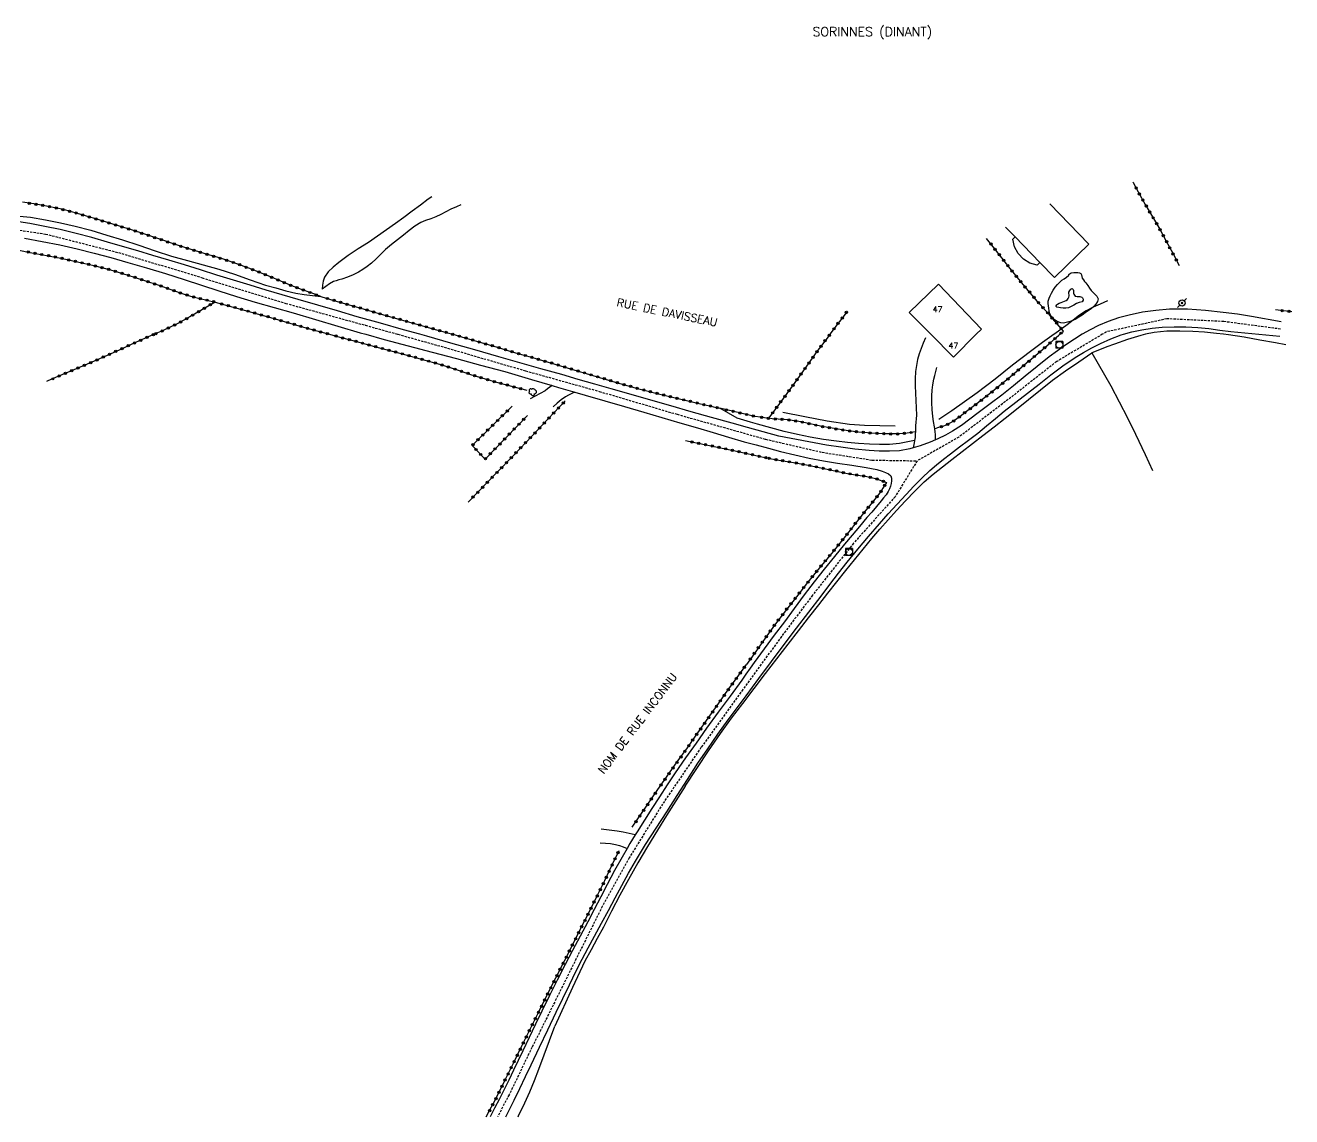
# Model space of a CAD drawing. Header units: millimetres. Extents: x 193000 to 194000, y 105000 to 105910.
# Drawn here: x 193277.5 to 193554.3, y 105000 to 105238.5 of the extents above; entities that cross this region are included whole.
import ezdxf
from ezdxf.enums import TextEntityAlignment as Align

# ---------------------------------------------------------------- set-up
doc = ezdxf.new("R2010")
doc.units = ezdxf.units.MM
doc.linetypes.add('DASHED', pattern=[0.75, 0.5, -0.25])
doc.layers.get('0').update_dxf_attribs({"linetype": 'CONTINUOUS'})
for name, color, linetype in [('W0001', 6, 'DASHED'), ('W0008', 7, 'CONTINUOUS'), ('W0017', 7, 'CONTINUOUS'), ('W0101', 7, 'CONTINUOUS'), ('W0104', 1, 'CONTINUOUS'), ('W0211', 2, 'CONTINUOUS'), ('W0214', 2, 'CONTINUOUS'), ('W0300', 7, 'CONTINUOUS'), ('W0322', 7, 'CONTINUOUS'), ('W0323', 7, 'CONTINUOUS'), ('W0330', 7, 'CONTINUOUS'), ('W0420', 7, 'CONTINUOUS'), ('W0473', 7, 'CONTINUOUS'), ('W0980', 7, 'CONTINUOUS'), ('W0989', 7, 'CONTINUOUS'), ('W0991', 7, 'CONTINUOUS')]:
    doc.layers.add(name, color=color, linetype=linetype)
doc.styles.get("Standard").update_dxf_attribs({"font": 'romans.shx', "width": 0.85})

# ---------------------------------------------------------------- blocks, each defined once
blk = doc.blocks.new('T420')
for p, q in [((0.75, 0.75), (-0.75, 0.75)), ((-0.75, 0.75), (-0.75, -0.75)), ((0.75, 0.75), (0.75, -0.75)), ((0.75, -0.75), (-0.75, -0.75))]:
    blk.add_line(p, q)
blk.add_ellipse((0, 0), major_axis=(-0.53, 0.53), ratio=1, start_param=3.926991, end_param=10.210176)
blk = doc.blocks.new('T300')
for p, q in [((-0.8, 0.51), (-0.86, 0.34)), ((-0.86, 0.34), (-0.86, 0.17)), ((-0.86, 0.17), (-0.74, 0.06)), ((-0.69, 0.63), (-0.8, 0.51)), ((-0.8, -0.06), (-0.74, 0.06)), ((-0.74, 0.06), (-0.69, 0.11)), ((-0.57, 0.69), (-0.69, 0.63)), ((-0.46, 0.69), (-0.57, 0.69)), ((-0.29, 0.63), (-0.46, 0.69)), ((-0.29, 0.63), (-0.17, 0.74)), ((-0.23, 0.57), (-0.29, 0.63)), ((-0.17, 0.74), (-0.06, 0.8)), ((-0.06, 0.8), (0.06, 0.8)), ((0.06, 0.8), (0.23, 0.74)), ((0.23, 0.74), (0.34, 0.63)), ((0.34, 0.63), (0.4, 0.51)), ((0.46, 0.46), (0.34, 0.46)), ((0.4, 0.51), (0.4, 0.46)), ((0.57, 0.4), (0.46, 0.46)), ((0.57, 0.4), (0.69, 0.29)), ((0.69, 0.29), (0.74, 0.17)), ((0.74, 0.06), (0.69, -0.17)), ((0.74, 0.17), (0.74, 0.06)), ((-0.8, -0.17), (-0.8, -0.06)), ((-0.8, -0.23), (-0.8, -0.17)), ((-0.74, -0.34), (-0.8, -0.23)), ((-0.69, -0.4), (-0.74, -0.34)), ((-0.51, -0.46), (-0.69, -0.4)), ((-0.4, -0.46), (-0.51, -0.46)), ((-0.4, -0.46), (-0.34, -0.46)), ((-0.34, -0.46), (-0.34, -0.4)), ((-0.34, -0.51), (-0.34, -0.46)), ((-0.29, -0.63), (-0.34, -0.51)), ((-0.17, -0.74), (-0.29, -0.63)), ((-0.06, -0.8), (-0.17, -0.74)), ((0.06, -0.8), (-0.06, -0.8)), ((0.17, -0.74), (0.06, -0.8)), ((0.23, -0.69), (0.17, -0.74)), ((0.29, -0.46), (0.23, -0.46)), ((0.29, -0.63), (0.23, -0.69)), ((0.46, -0.4), (0.29, -0.46)), ((0.34, -0.51), (0.29, -0.63)), ((0.34, -0.51), (0.34, -0.46)), ((0.57, -0.34), (0.46, -0.4)), ((0.63, -0.29), (0.57, -0.34)), ((0.69, -0.17), (0.63, -0.29))]:
    blk.add_line(p, q)
blk = doc.blocks.new('T473')
for p, q in [((-0.166667, 0.166667), (0.166667, -0.166667)), ((-0.166667, -0.166667), (0.166667, 0.166667)), ((0.500001, 0.500001), (1.000002, 1.000002)), ((-1.000002, -1.000002), (-0.500001, -0.500001))]:
    blk.add_line(p, q)
blk.add_ellipse((0, 0), major_axis=(0.471405, 0.471405), ratio=1, start_param=5.4977871438, end_param=11.780972451)
blk = doc.blocks.new('t323o')
at = {"color": 0, "linetype": 'Continuous'}
for radius in [0.25, 0.15]:
    blk.add_circle((0, 0), radius, dxfattribs=at)
blk = doc.blocks.new('t322o')
at = {"color": 0, "linetype": 'Continuous'}
for radius in [0.25, 0.15]:
    blk.add_circle((0, 0), radius, dxfattribs=at)

msp = doc.modelspace()

# ---------------------------------------------------------------- linework, layer by layer
at = {"layer": 'W0001'}
for points in [[(193157.55, 105225.41), (193166.2, 105219.66), (193177.87, 105212.81), (193191.93, 105207.28), (193209.12, 105203.15), (193226.31, 105200.37), (193244.55, 105197.71), (193264.44, 105195.55), (193281.9, 105192.92), (193298.57, 105188.68), (193316.14, 105183.37), (193334.43, 105177.77), (193351.84, 105172.97), (193358.94, 105171)], [(193551.92, 105172.14), (193539.48, 105173.79), (193527.06, 105174.38), (193513.83, 105171.52), (193512.95, 105171)], [(193358.94, 105171), (193369.8, 105167.98), (193386.88, 105163.01), (193402.95, 105158.52), (193419.98, 105153.52), (193439.34, 105148.07), (193451.71, 105145.21), (193462.65, 105143.51), (193472.47, 105143.35)], [(193512.95, 105171), (193502.97, 105165.05), (193493.55, 105157.67), (193481.61, 105148.54), (193472.47, 105143.35)], [(193472.47, 105143.35), (193467.66, 105135.5), (193458.55, 105125.32), (193449.6, 105113.97), (193442.8, 105104.95), (193434.36, 105093.36), (193425.21, 105080.69), (193416.81, 105068.33), (193409.51, 105056.56), (193403.62, 105045.93), (193398.61, 105035.88), (193393.56, 105025.73), (193388.26, 105015.12), (193383.24, 105004.77), (193380.75, 105000)]]:
    msp.add_lwpolyline(points, dxfattribs=at)
at = {"layer": 'W0008'}
for points in [[(193363.73, 105171), (193360.2, 105171.99), (193355.12, 105173.41), (193350.03, 105174.85), (193345.73, 105176.1), (193341.43, 105177.36), (193337.13, 105178.62), (193333.62, 105179.65), (193330.12, 105180.68), (193326.62, 105181.72), (193323, 105182.83), (193319.38, 105183.96), (193315.76, 105185.09), (193312.31, 105186.15), (193308.85, 105187.2), (193305.38, 105188.25), (193302.08, 105189.24), (193298.77, 105190.22), (193295.45, 105191.17), (193292.02, 105192.13), (193288.58, 105193.07), (193285.12, 105193.91), (193281.79, 105194.6), (193278.45, 105195.21), (193275.1, 105195.76)], [(193277.32, 105191.98), (193281.17, 105191.29), (193285.01, 105190.54), (193288.82, 105189.69), (193292.53, 105188.76), (193296.22, 105187.76), (193299.9, 105186.71), (193304.02, 105185.51), (193308.12, 105184.27), (193312.21, 105183), (193316.02, 105181.76), (193319.82, 105180.5), (193323.63, 105179.28), (193327.75, 105178.05), (193331.89, 105176.87), (193336.03, 105175.68), (193340.93, 105174.23), (193345.82, 105172.76), (193350.73, 105171.33), (193351.94, 105171)], [(193552.07, 105173.7), (193552.07, 105173.7), (193552.07, 105173.7), (193545.57, 105174.88), (193542.49, 105175.39), (193539.4, 105175.8), (193535.48, 105176.21), (193531.54, 105176.49), (193527.61, 105176.46), (193524.65, 105176.23), (193521.7, 105175.83), (193518.8, 105175.22), (193516.51, 105174.58), (193514.26, 105173.82), (193512.08, 105172.9), (193510.3, 105172.01), (193508.57, 105171.01), (193508.56, 105171)], [(193517.56, 105171), (193519.41, 105171.55), (193521.6, 105172.01), (193523.83, 105172.33), (193526.06, 105172.55), (193528.64, 105172.66), (193531.23, 105172.63), (193533.81, 105172.49), (193536.23, 105172.26), (193538.65, 105171.94), (193541.07, 105171.6), (193551.77, 105170.57), (193551.77, 105170.57)], [(193351.94, 105171), (193355.96, 105169.89), (193361.2, 105168.5), (193366.45, 105167.1), (193371.74, 105165.69), (193377.03, 105164.28), (193382.3, 105162.84), (193388.18, 105161.14), (193392.66, 105159.81), (193394.04, 105159.4), (193397.61, 105158.35), (193399.9, 105157.67), (193404.18, 105156.43), (193408.47, 105155.2), (193412.75, 105153.96), (193416.65, 105152.82), (193420.55, 105151.67), (193424.44, 105150.53), (193427.84, 105149.52), (193431.24, 105148.51), (193434.64, 105147.53), (193437.29, 105146.81), (193439.95, 105146.1), (193442.61, 105145.4)], [(193442.26, 105148.75), (193438.84, 105149.68), (193435.41, 105150.62), (193431.99, 105151.56), (193427.53, 105152.81), (193423.07, 105154.07), (193418.61, 105155.34), (193414.27, 105156.58), (193409.93, 105157.83), (193405.59, 105159.08), (193401.98, 105160.12), (193398.37, 105161.15), (193394.76, 105162.18), (193390.19, 105163.49), (193385.61, 105164.79), (193381.04, 105166.09), (193375.79, 105167.58), (193370.54, 105169.07), (193365.29, 105170.56), (193363.73, 105171)], [(193435.09, 105092), (193437.86, 105095.75), (193440.62, 105099.5), (193443.4, 105103.23), (193446.1, 105106.76), (193448.81, 105110.28), (193451.52, 105113.8), (193453.4, 105116.29), (193455.27, 105118.77), (193457.18, 105121.22), (193459.49, 105124.04), (193461.84, 105126.81), (193464.22, 105129.55), (193466.15, 105131.73), (193468.1, 105133.89), (193470.08, 105136.02), (193471.77, 105137.81), (193473.48, 105139.58), (193475.26, 105141.26), (193476.72, 105142.5), (193478.22, 105143.68), (193479.73, 105144.86), (193481.72, 105146.37), (193483.72, 105147.86), (193485.7, 105149.38), (193487.65, 105150.96), (193489.59, 105152.57), (193491.52, 105154.18), (193494.06, 105156.16), (193496.6, 105158.14), (193499.15, 105160.11), (193501.73, 105162.12), (193504.33, 105164.11), (193507.02, 105165.96), (193508.83, 105167.05), (193510.67, 105168.08), (193512.55, 105169.02), (193514.79, 105170), (193517.08, 105170.86), (193517.56, 105171)], [(193508.56, 105171), (193506.88, 105169.96), (193504.98, 105168.72), (193503.13, 105167.42), (193501.31, 105166.08), (193498.68, 105164), (193496.11, 105161.84), (193493.52, 105159.71), (193490.98, 105157.72), (193488.42, 105155.77), (193485.83, 105153.85), (193483.99, 105152.47), (193482.14, 105151.1), (193480.22, 105149.85), (193478.63, 105148.95), (193477, 105148.12), (193476.5, 105147.91), (193475.33, 105147.39), (193473.14, 105146.6), (193471.6, 105146.17), (193470.89, 105145.98), (193468.62, 105145.56), (193466.42, 105145.43), (193464.2, 105145.49), (193461.99, 105145.62), (193458.88, 105145.92), (193455.78, 105146.35), (193452.67, 105146.78)], [(193452.67, 105146.78), (193442.26, 105148.75)], [(193442.61, 105145.4), (193445.73, 105144.68), (193448.85, 105143.96), (193451.98, 105143.31), (193455.08, 105142.83), (193458.2, 105142.42), (193461.3, 105141.9), (193462.49, 105141.68), (193463.68, 105141.45), (193464.81, 105141.09), (193465.53, 105140.82), (193466.23, 105140.49), (193466.71, 105140.04), (193466.86, 105139.54), (193466.88, 105138.96), (193466.82, 105138.39), (193466.67, 105137.8), (193466.41, 105137.22), (193466.12, 105136.67), (193465.67, 105135.94), (193465.14, 105135.25), (193464.59, 105134.57), (193463.59, 105133.33), (193462.54, 105132.13), (193461.49, 105130.93), (193459.86, 105129), (193458.23, 105127.07), (193456.61, 105125.13), (193454.37, 105122.42), (193452.15, 105119.69), (193449.97, 105116.93), (193447.77, 105114.03), (193445.61, 105111.1), (193443.45, 105108.16), (193441.24, 105105.22), (193439.03, 105102.27), (193436.87, 105099.3), (193435.95, 105098), (193435.04, 105096.69), (193434.13, 105095.38)], [(193434.13, 105095.38), (193431.56, 105091.9), (193428.99, 105088.41), (193426.45, 105084.91), (193424.12, 105081.67), (193421.81, 105078.42), (193419.55, 105075.13), (193417.84, 105072.55), (193416.15, 105069.94), (193414.46, 105067.34)], [(193417.72, 105066.62), (193419.98, 105070.17), (193422.23, 105073.71), (193424.53, 105077.23), (193426.68, 105080.43), (193428.88, 105083.6), (193431.12, 105086.74), (193432.43, 105088.5), (193433.76, 105090.25), (193435.09, 105092)], [(193414.46, 105067.34), (193412.85, 105064.8), (193411.24, 105062.26), (193410.82, 105061.58), (193409.67, 105059.7), (193409.05, 105058.63), (193407.97, 105056.75), (193406.32, 105053.77), (193404.7, 105050.77), (193403.28, 105048.05), (193401.88, 105045.31), (193400.47, 105042.57), (193398.82, 105039.46), (193397.15, 105036.35), (193395.51, 105033.23), (193393.8, 105029.86), (193392.11, 105026.48), (193390.45, 105023.08), (193389.05, 105020.19), (193387.67, 105017.29), (193386.28, 105014.39), (193385.26, 105012.26), (193384.25, 105010.13), (193383.22, 105008), (193382.18, 105005.94), (193381.13, 105003.88), (193380.06, 105001.83), (193379.13, 105000)], [(193382.55, 105000), (193383.08, 105001), (193384.39, 105003.6), (193385.64, 105006.17), (193386.86, 105008.76), (193388.08, 105011.34), (193389.9, 105015.17), (193391.71, 105019.01), (193393.52, 105022.85), (193394.99, 105025.85), (193396.45, 105028.85), (193397.95, 105031.84), (193399.25, 105034.39), (193400.58, 105036.93), (193401.92, 105039.46), (193403.43, 105042.26), (193404.96, 105045.05), (193406.48, 105047.84), (193407.93, 105050.53), (193409.37, 105053.22), (193410.87, 105055.88), (193413.09, 105059.5), (193415.4, 105063.06), (193417.72, 105066.62)]]:
    msp.add_lwpolyline(points, dxfattribs=at)
at = {"layer": 'W0017'}
for points in [[(193474.3, 105170.25), (193473.82, 105169.08), (193473.33, 105167.91), (193472.91, 105166.73), (193472.58, 105165.46), (193472.32, 105164.17), (193472.13, 105162.88), (193472.03, 105161.3), (193472.04, 105159.71), (193472.08, 105158.13), (193472.16, 105156.54), (193472.28, 105154.94), (193472.31, 105153.35), (193472.27, 105152.56), (193472.2, 105151.77), (193472.13, 105150.98), (193472.1, 105150.14), (193472.08, 105149.68), (193472.07, 105149.3), (193472.01, 105148.46), (193471.9, 105147.79), (193471.89, 105147.7), (193471.74, 105146.93), (193471.6, 105146.17)], [(193476.5, 105147.91), (193476.48, 105148.49), (193476.46, 105149.08), (193476.42, 105149.66), (193476.33, 105150.36), (193476.27, 105150.79), (193476.07, 105151.91), (193475.89, 105153.03), (193475.74, 105154.54), (193475.66, 105156.05), (193475.67, 105157.57), (193475.77, 105158.77), (193475.92, 105159.97), (193476.14, 105161.17), (193476.33, 105162.03), (193476.56, 105162.89), (193476.79, 105163.75)], [(193392.66, 105159.81), (193392.16, 105159.43), (193391.66, 105159.05), (193391.15, 105158.68), (193390.07, 105158.04), (193388.95, 105157.46), (193387.83, 105156.89)], [(193397.61, 105158.35), (193396.94, 105158.03), (193396.27, 105157.71), (193395.62, 105157.36), (193394.67, 105156.68), (193393.78, 105155.92), (193392.89, 105155.16)], [(193410.82, 105061.58), (193409.51, 105061.87), (193408.2, 105062.15), (193406.89, 105062.39), (193405.73, 105062.55), (193404.57, 105062.68), (193403.41, 105062.81)], [(193403.2, 105059.86), (193404.31, 105059.77), (193405.42, 105059.69), (193406.51, 105059.51), (193407.37, 105059.26), (193408.21, 105058.95), (193409.05, 105058.63)]]:
    msp.add_lwpolyline(points, dxfattribs=at)
at = {"layer": 'W0101'}
for points in [[(193475.47, 105171), (193470.74, 105175.77), (193477.11, 105181.93), (193486.55, 105172.16), (193485.38, 105171)], [(193485.38, 105171), (193480.38, 105166.04), (193475.47, 105171)]]:
    msp.add_lwpolyline(points, dxfattribs=at)
at = {"layer": 'W0104'}
for points in [[(193501.48, 105199.52), (193510.02, 105190.73), (193502.49, 105183.43), (193499.32, 105186.69), (193493.88, 105192.3), (193491.82, 105194.42)], [(193499.32, 105186.69), (193498.74, 105186.11), (193497.13, 105186.58), (193495.71, 105187.45), (193494.55, 105188.66), (193493.75, 105190.13), (193493.36, 105191.76), (193493.88, 105192.3)]]:
    msp.add_lwpolyline(points, dxfattribs=at)
at = {"layer": 'W0211'}
for points in [[(193366.33, 105201.08), (193365.59, 105200.52), (193363.9, 105199.26), (193362.08, 105197.91), (193360.25, 105196.56), (193358.41, 105195.23), (193356.44, 105193.84), (193354.47, 105192.45), (193352.49, 105191.08), (193350.28, 105189.66), (193348.07, 105188.25), (193346, 105186.68), (193344.82, 105185.7), (193343.69, 105184.68), (193342.88, 105183.48), (193342.63, 105182.65), (193342.49, 105181.75), (193342.36, 105180.85)], [(193385.25, 105000), (193385.33, 105000.16), (193386.72, 105003.03), (193387.79, 105005.46), (193388.78, 105007.93), (193389.75, 105010.4), (193390.95, 105013.53), (193392.11, 105016.67), (193393.27, 105019.81)]]:
    msp.add_lwpolyline(points, dxfattribs=at)
msp.add_lwpolyline([(193505.66, 105180.2), (193505.83, 105180.56), (193506.1, 105180.89), (193506.37, 105180.98), (193506.48, 105180.89), (193506.58, 105180.76), (193506.66, 105180.61), (193506.67, 105180.41), (193506.63, 105180.18), (193506.63, 105179.97), (193506.71, 105179.74), (193506.84, 105179.53), (193507, 105179.35), (193507.45, 105179.23), (193508.01, 105179.27), (193508.45, 105179.15), (193508.61, 105178.94), (193508.73, 105178.68), (193508.79, 105178.45), (193508.51, 105178.13), (193507.88, 105177.93), (193507.27, 105177.72), (193506.71, 105177.39), (193506.16, 105177.05), (193505.59, 105176.82), (193505.01, 105176.73), (193504.4, 105176.73), (193503.81, 105176.81), (193503.41, 105176.87), (193503.02, 105176.94), (193502.84, 105177.1), (193502.89, 105177.26), (193503.01, 105177.44), (193503.15, 105177.6), (193503.49, 105177.82), (193503.92, 105177.95), (193504.33, 105178.09), (193504.68, 105178.23), (193505.02, 105178.38), (193505.31, 105178.58), (193505.5, 105178.82), (193505.64, 105179.09), (193505.73, 105179.38), (193505.72, 105179.65), (193505.66, 105179.93)], close=True, dxfattribs=at)
at = {"layer": 'W0214'}
for points in [[(193372.67, 105199.27), (193371.74, 105198.88), (193370.5, 105198.32), (193369.41, 105197.76), (193368.32, 105197.19), (193367.22, 105196.66), (193366.12, 105196.26), (193365, 105195.9), (193363.93, 105195.46), (193362.62, 105194.64), (193361.38, 105193.67), (193360.16, 105192.69), (193358.83, 105191.66), (193357.52, 105190.6), (193356.25, 105189.51), (193355.23, 105188.52), (193354.23, 105187.5), (193353.18, 105186.54), (193352.26, 105185.83), (193351.31, 105185.16), (193350.32, 105184.57), (193349.14, 105183.99), (193347.92, 105183.5), (193346.68, 105183.06), (193346.07, 105182.89), (193345.45, 105182.72), (193344.85, 105182.51), (193343.99, 105182.03), (193343.17, 105181.44), (193342.36, 105180.85)], [(193276.23, 105196.85), (193278.64, 105196.59), (193281.91, 105196.05), (193285.16, 105195.4), (193288.39, 105194.65), (193291.85, 105193.73), (193295.29, 105192.7), (193298.72, 105191.64), (193302.31, 105190.47), (193305.89, 105189.26), (193309.48, 105188.1), (193312.92, 105187.12), (193316.37, 105186.2), (193319.8, 105185.22), (193323.22, 105184.11), (193326.62, 105182.94), (193330.02, 105181.77), (193332.23, 105181.14), (193334.43, 105180.52), (193336.66, 105180), (193338.46, 105179.71), (193340.28, 105179.48), (193342.1, 105179.25)], [(193433.11, 105152.64), (193429.33, 105154.83)], [(193471.9, 105147.79), (193470.8, 105147.55), (193469.69, 105147.32), (193468.58, 105147.12), (193466.41, 105146.94), (193464.22, 105146.92), (193462.02, 105146.99), (193459.62, 105147.12), (193457.21, 105147.36), (193454.81, 105147.65), (193451.96, 105148.04), (193449.11, 105148.52), (193446.29, 105149.07), (193443.36, 105149.76), (193440.45, 105150.53), (193437.55, 105151.34), (193436.07, 105151.77), (193434.59, 105152.2), (193433.11, 105152.64)]]:
    msp.add_lwpolyline(points, dxfattribs=at)
msp.add_lwpolyline([(193505.7, 105184.13), (193506.12, 105184.41), (193506.69, 105184.5), (193507.25, 105184.5), (193507.61, 105184.48), (193507.96, 105184.41), (193508.24, 105184.27), (193508.39, 105184), (193508.46, 105183.64), (193508.56, 105183.3), (193508.8, 105182.92), (193509.09, 105182.57), (193509.38, 105182.22), (193509.77, 105181.67), (193510.14, 105181.11), (193510.54, 105180.56), (193511.14, 105179.95), (193511.76, 105179.35), (193512.05, 105178.73), (193511.9, 105178.16), (193511.54, 105177.58), (193511.11, 105177.05), (193510.54, 105176.54), (193509.88, 105176.12), (193509.2, 105175.7), (193508.53, 105175.22), (193507.85, 105174.75), (193507.14, 105174.33), (193506.65, 105174.09), (193506.15, 105173.88), (193505.64, 105173.71), (193505.04, 105173.56), (193504.43, 105173.46), (193503.85, 105173.48), (193503.05, 105173.78), (193502.3, 105174.32), (193501.75, 105174.99), (193501.51, 105175.51), (193501.36, 105176.1), (193501.25, 105176.7), (193501.17, 105177.22), (193501.12, 105177.76), (193501.14, 105178.28), (193501.3, 105178.87), (193501.57, 105179.44), (193501.86, 105180), (193502.24, 105180.66), (193502.67, 105181.29), (193503.15, 105181.88), (193503.45, 105182.2), (193503.77, 105182.5), (193504.09, 105182.8), (193504.6, 105183.14), (193505.13, 105183.46), (193505.56, 105183.87), (193505.61, 105183.96), (193505.65, 105184.04)], close=True, dxfattribs=at)
at = {"layer": 'W0300'}
for points in [[(193514.07, 105178.29), (193512.5, 105177.6), (193510.93, 105176.92), (193509.42, 105176.13), (193507.98, 105175.16), (193506.61, 105174.1), (193505.23, 105173.04), (193502.56, 105171.11), (193502.41, 105171)], [(193502.41, 105171), (193499.88, 105169.19), (193497.22, 105167.25), (193493.34, 105164.25), (193489.5, 105161.18), (193485.6, 105158.2), (193482.83, 105156.23), (193480.04, 105154.29), (193477.24, 105152.36)], [(193467.67, 105150.94), (193464.33, 105151.02), (193460.99, 105151.1), (193457.67, 105151.3), (193452.79, 105151.99), (193447.94, 105152.96), (193443.09, 105153.93)]]:
    msp.add_lwpolyline(points, dxfattribs=at)
at = {"layer": 'W0322'}
for points in [[(193342.1, 105179.25), (193339.99, 105180.03), (193337.88, 105180.81), (193335.78, 105181.62), (193333.37, 105182.6), (193330.97, 105183.62), (193328.55, 105184.6), (193326.55, 105185.38), (193324.54, 105186.13), (193322.52, 105186.85), (193319.92, 105187.68), (193317.3, 105188.44), (193314.69, 105189.21), (193310.78, 105190.49), (193306.88, 105191.8), (193302.97, 105193.08), (193299.79, 105194.1), (193296.6, 105195.1), (193293.4, 105196.07), (193290.88, 105196.84), (193288.36, 105197.58), (193285.82, 105198.25), (193282.85, 105198.89), (193279.86, 105199.42), (193276.85, 105199.85)], [(193496.96, 105165.17), (193494.7, 105163.26), (193492.43, 105161.35), (193490.14, 105159.47), (193487.88, 105157.66), (193485.6, 105155.87), (193483.27, 105154.15), (193481.84, 105153.06), (193480.38, 105152.01), (193478.83, 105151.15), (193478.01, 105150.86), (193477.17, 105150.61), (193476.33, 105150.36)], [(193436.98, 105153.06), (193429.33, 105154.83)], [(193472.08, 105149.68), (193471.19, 105149.55), (193470.3, 105149.41), (193469.41, 105149.3), (193468.09, 105149.24), (193466.76, 105149.24), (193465.43, 105149.27), (193463.5, 105149.34), (193461.58, 105149.47), (193459.65, 105149.64), (193456.98, 105149.97), (193454.32, 105150.39), (193451.67, 105150.86), (193449.35, 105151.35), (193447.04, 105151.88), (193444.71, 105152.27), (193443.4, 105152.38), (193442.09, 105152.44), (193440.79, 105152.54), (193439.96, 105152.64), (193439.51, 105152.69), (193438.25, 105152.87), (193436.98, 105153.06)]]:
    msp.add_lwpolyline(points, dxfattribs=at)
at = {"layer": 'W0323'}
for points in [[(193519.65, 105204.3), (193519.73, 105204.15), (193520.81, 105202.12), (193522.35, 105199.4), (193523.94, 105196.69), (193525.49, 105193.98), (193526.93, 105191.34), (193528.35, 105188.7), (193529.76, 105186.05)], [(193503.66, 105171), (193504.47, 105171.72), (193501.63, 105174.95), (193498.79, 105178.18), (193495.99, 105181.45), (193492.79, 105185.39), (193489.65, 105189.38), (193487.66, 105191.93)], [(193275.74, 105189.43), (193278.92, 105188.84), (193282.1, 105188.26), (193285.27, 105187.63), (193288.89, 105186.85), (193292.5, 105186.03), (193296.08, 105185.11), (193299.7, 105184.02), (193303.3, 105182.84), (193306.88, 105181.64), (193309.11, 105180.86), (193311.33, 105180.08), (193313.57, 105179.37), (193315.36, 105178.9), (193317.17, 105178.47), (193318.97, 105178.04), (193316.22, 105176.43), (193313.47, 105174.82), (193310.68, 105173.3), (193307.46, 105171.77), (193305.69, 105171)], [(193318.97, 105178.04), (193322.14, 105177.17), (193325.32, 105176.3), (193328.49, 105175.42), (193332.65, 105174.23), (193336.8, 105173.01), (193340.95, 105171.82), (193343.96, 105171)], [(193342.1, 105179.25), (193345.18, 105178.34), (193348.27, 105177.44), (193351.37, 105176.54), (193355.27, 105175.42), (193359.18, 105174.32), (193363.1, 105173.21), (193366.6, 105172.23), (193370.1, 105171.24), (193370.95, 105171)], [(193457.23, 105176.07), (193457.22, 105176.06), (193454.98, 105173.12), (193453.38, 105171)], [(193554.35, 105175.94), (193550.78, 105176.34)], [(193305.69, 105171), (193304.18, 105170.34), (193300.91, 105168.91), (193298.13, 105167.64), (193295.35, 105166.37), (193292.57, 105165.12), (193289.46, 105163.79), (193286.35, 105162.49), (193283.24, 105161.16), (193282.14, 105160.67)], [(193343.96, 105171), (193345.42, 105170.6), (193349.89, 105169.41), (193354.36, 105168.22), (193359.1, 105166.95), (193363.84, 105165.66), (193368.55, 105164.3), (193371.7, 105163.29), (193374.84, 105162.25), (193377.99, 105161.26), (193381.02, 105160.39), (193384.07, 105159.57), (193387.11, 105158.76)], [(193370.95, 105171), (193373.6, 105170.24), (193377.13, 105169.21), (193380.65, 105168.17), (193384.18, 105167.13), (193388.35, 105165.91), (193392.52, 105164.7), (193396.7, 105163.49), (193401.57, 105162.03), (193406.45, 105160.56), (193411.34, 105159.18), (193416.22, 105157.93), (193421.11, 105156.76), (193426.02, 105155.61), (193427.12, 105155.35), (193428.23, 105155.09), (193429.33, 105154.83)], [(193453.38, 105171), (193452.76, 105170.17), (193450.56, 105167.21), (193448.63, 105164.52), (193446.71, 105161.81), (193444.78, 105159.12), (193443.18, 105156.96), (193441.57, 105154.8), (193439.96, 105152.64)], [(193496.96, 105165.17), (193498.42, 105166.42), (193499.88, 105167.67), (193501.33, 105168.93), (193502.38, 105169.86), (193503.42, 105170.79), (193503.66, 105171)], [(193395.51, 105156.45), (193391.82, 105152.55), (193388.13, 105148.64), (193384.42, 105144.76), (193380.32, 105140.49), (193376.19, 105136.25), (193374.33, 105134.34)], [(193383.94, 105155.31), (193375.19, 105146.72), (193378.02, 105143.73), (193387.27, 105153.26)], [(193421.79, 105147.76), (193424.24, 105147.27), (193426.68, 105146.79), (193429.13, 105146.29), (193432.7, 105145.52), (193436.26, 105144.72), (193439.82, 105143.92)], [(193439.82, 105143.92), (193442.64, 105143.45), (193445.47, 105142.97), (193448.29, 105142.47), (193451.39, 105141.84), (193454.48, 105141.18), (193457.57, 105140.54), (193459.51, 105140.21), (193461.44, 105139.9), (193463.34, 105139.46), (193464.16, 105139.2), (193464.97, 105138.92), (193465.78, 105138.63), (193465.39, 105138), (193464.99, 105137.37), (193464.59, 105136.75), (193463.53, 105135.32), (193462.4, 105133.94), (193461.27, 105132.57), (193459.66, 105130.52), (193458.04, 105128.48), (193456.42, 105126.44), (193453.79, 105123.2), (193451.13, 105119.97), (193448.51, 105116.73), (193446.07, 105113.65), (193443.65, 105110.56), (193441.29, 105107.43), (193439.21, 105104.57), (193437.17, 105101.69), (193435.13, 105098.81)], [(193415.61, 105071.29), (193417.82, 105074.41), (193420.02, 105077.52), (193422.23, 105080.63), (193424.52, 105083.88), (193426.81, 105087.13), (193429.11, 105090.38), (193431.11, 105093.19), (193433.12, 105096), (193435.13, 105098.81)], [(193410.16, 105063.24), (193415.61, 105071.29)], [(193378.27, 105000), (193378.93, 105001.22), (193380.36, 105003.87), (193382.28, 105007.78), (193384.2, 105011.69), (193386.12, 105015.6), (193387.94, 105019.27), (193389.76, 105022.94), (193391.59, 105026.61), (193393.47, 105030.34), (193395.36, 105034.07), (193397.25, 105037.8), (193399.04, 105041.32), (193400.83, 105044.85), (193402.59, 105048.39), (193404.17, 105051.64), (193405.73, 105054.89), (193407.3, 105058.15)]]:
    msp.add_lwpolyline(points, dxfattribs=at)
at = {"layer": 'W0330'}
for points in [[(193539.46, 105171), (193537.92, 105171.2), (193535.31, 105171.47), (193532.71, 105171.64), (193529.9, 105171.72), (193527.09, 105171.68), (193524.31, 105171.41), (193522.42, 105171)], [(193522.42, 105171), (193521.37, 105170.77), (193518.46, 105169.87), (193515.6, 105168.87), (193513.95, 105168.25), (193512.32, 105167.6), (193510.68, 105166.96)], [(193553.05, 105168.7), (193550.79, 105169.12), (193547.37, 105169.75), (193543.95, 105170.35), (193540.51, 105170.87), (193539.46, 105171)], [(193421.73, 105072.22), (193424.29, 105076.08), (193426.85, 105079.95), (193429.48, 105083.77), (193431.88, 105087.07), (193434.34, 105090.34), (193436.81, 105093.6), (193439.29, 105096.84), (193441.8, 105100.07), (193444.3, 105103.29), (193446.51, 105106.16), (193448.73, 105109.03), (193450.95, 105111.89), (193452.92, 105114.39), (193454.9, 105116.88), (193456.89, 105119.36), (193458.76, 105121.71), (193460.65, 105124.06), (193462.56, 105126.37), (193464.34, 105128.44), (193466.15, 105130.48), (193467.99, 105132.5), (193469.95, 105134.63), (193471.94, 105136.73), (193474.02, 105138.74), (193475.98, 105140.43), (193478.02, 105142.04), (193480.07, 105143.64), (193482.33, 105145.39), (193484.59, 105147.12), (193486.85, 105148.86), (193489.3, 105150.77), (193491.74, 105152.69), (193494.18, 105154.62), (193496.79, 105156.75), (193499.4, 105158.88), (193502.05, 105160.95), (193504.89, 105163), (193507.79, 105164.98), (193510.68, 105166.96), (193512.07, 105164.56), (193513.45, 105162.17), (193514.8, 105159.76), (193516.66, 105156.26), (193518.44, 105152.73), (193520.19, 105149.18), (193522.32, 105144.71), (193523.91, 105141.25)], [(193421.73, 105072.22), (193419.7, 105069.03), (193417.67, 105065.84), (193415.67, 105062.63), (193413.51, 105059.07), (193411.39, 105055.48), (193409.33, 105051.86), (193407.48, 105048.4), (193405.68, 105044.91), (193403.87, 105041.43), (193402.54, 105038.95), (193401.19, 105036.47), (193399.85, 105033.99), (193397.13, 105028.26), (193393.27, 105019.81)]]:
    msp.add_lwpolyline(points, dxfattribs=at)

# ---------------------------------------------------------------- block references
at = {"layer": 'W0300'}
msp.add_blockref('T300', (193388.47, 105158.37), dxfattribs=at)
at = {"layer": 'W0322'}
for p, rotation in [((193278.34, 105199.64), 171.8858931170023), ((193279.82, 105199.43), 171.8858931170023), ((193281.3, 105199.16), 169.9090999068346), ((193282.78, 105198.9), 169.9090999068346), ((193284.25, 105198.59), 167.8209515581215), ((193285.71, 105198.27), 167.8209515581215), ((193287.16, 105197.9), 165.3231040604686), ((193288.61, 105197.51), 163.4948648008949), ((193290.05, 105197.08), 163.4948648008949), ((193291.49, 105196.65), 163.1024073470425), ((193292.92, 105196.21), 163.1024073470425), ((193294.36, 105195.78), 163.082465302087), ((193295.79, 105195.34), 163.082465302087), ((193297.23, 105194.9), 162.6051023649357), ((193298.66, 105194.45), 162.6051023649357), ((193300.09, 105194), 162.3290941206723), ((193301.52, 105193.55), 162.3290941206723), ((193302.95, 105193.09), 162.3290941206723), ((193304.37, 105192.62), 161.7676645590179), ((193305.8, 105192.15), 161.7676645590179), ((193307.22, 105191.68), 161.4197313192509), ((193308.64, 105191.2), 161.4197313192509), ((193310.06, 105190.73), 161.4197313192509), ((193311.49, 105190.26), 162.0186865046331), ((193312.92, 105189.79), 162.0186865046331), ((193314.34, 105189.33), 162.0186865046331), ((193315.78, 105188.89), 163.4075154624505), ((193317.21, 105188.46), 163.4075154624505), ((193318.65, 105188.04), 163.7801734533196), ((193320.09, 105187.62), 162.4237246052705), ((193321.52, 105187.17), 162.4237246052705), ((193322.95, 105186.7), 160.4341381870533), ((193324.36, 105186.2), 160.4341381870533), ((193325.77, 105185.67), 159.3472241694599), ((193327.17, 105185.14), 158.7633066956592), ((193328.57, 105184.59), 157.8517432967828), ((193329.96, 105184.03), 157.8517432967828), ((193331.34, 105183.46), 157.1301285201789), ((193332.72, 105182.87), 157.1301285201789), ((193334.11, 105182.3), 157.8027499020539), ((193335.5, 105181.73), 157.8027499020539), ((193336.9, 105181.19), 159.0649923362205), ((193338.3, 105180.66), 159.6051239180497), ((193339.71, 105180.14), 159.6051239180497), ((193341.11, 105179.61), 159.6379039231473), ((193494.61, 105163.19), 220.1001292508041), ((193495.76, 105164.16), 220.1001292508041), ((193496.91, 105165.12), 220.1001292508041), ((193491.16, 105160.31), 219.4118684447492), ((193492.32, 105161.26), 219.4118684447492), ((193493.47, 105162.23), 220.1001292508041), ((193487.66, 105157.48), 218.1039158053679), ((193488.83, 105158.42), 218.7926230307219), ((193490, 105159.36), 218.7926230307219), ((193430.79, 105154.49), 166.9479468654949), ((193484.09, 105154.75), 216.5176658201512), ((193485.29, 105155.64), 216.5176658201512), ((193486.48, 105156.56), 218.1039158053679), ((193432.25, 105154.15), 166.9479468654949), ((193433.71, 105153.81), 166.9479468654949), ((193435.17, 105153.47), 166.9479468654949), ((193436.64, 105153.14), 166.9479468654949), ((193438.46, 105152.84), 171.8319450483474), ((193439.95, 105152.64), 173.1421315386101), ((193441.44, 105152.49), 175.8427362759259), ((193442.94, 105152.4), 177.1157811069937), ((193444.43, 105152.29), 175.356284604093), ((193445.92, 105152.07), 170.4021516425981), ((193447.39, 105151.8), 167.1357652880998), ((193480.47, 105152.07), 215.9524279999137), ((193481.68, 105152.95), 215.9524279999137), ((193482.88, 105153.85), 216.9590441527326), ((193448.85, 105151.46), 167.1357652880998), ((193450.32, 105151.14), 168.0217181849003), ((193451.79, 105150.84), 170.0376113595021), ((193453.26, 105150.58), 170.0376113595021), ((193454.74, 105150.32), 171.0340050969629), ((193456.22, 105150.09), 171.0340050969629), ((193457.71, 105149.88), 172.9568422535373), ((193459.2, 105149.7), 172.9568422535373), ((193460.69, 105149.55), 174.8513151414519), ((193462.19, 105149.43), 176.2254367653874), ((193463.68, 105149.33), 177.8899008738497), ((193465.18, 105149.28), 177.8899008738497), ((193466.68, 105149.24), 178.7499518733456), ((193468.18, 105149.24), 182.8969376537456), ((193469.68, 105149.34), 186.706114127588), ((193471.16, 105149.54), 188.8138763040306), ((193477.77, 105150.79), 196.3858474052781), ((193479.16, 105151.34), 208.7343087667189)]:
    msp.add_blockref('t322o', p, dxfattribs=dict(at, rotation=rotation))
at = {"layer": 'W0323'}
for p, rotation in [((193520.35, 105202.98), 297.9712110704959), ((193521.07, 105201.66), 299.5111982144985), ((193521.81, 105200.35), 299.5111982144985), ((193522.55, 105199.05), 300.4117669756952), ((193523.31, 105197.76), 300.4117669756952), ((193524.07, 105196.46), 299.8469722631613), ((193524.81, 105195.16), 299.8469722631613), ((193525.56, 105193.86), 298.6241795544466), ((193488.59, 105190.74), 127.9640136234354), ((193526.28, 105192.54), 298.6241795544466), ((193527, 105191.23), 298.102823561843), ((193278.14, 105188.98), 349.562066209407), ((193279.62, 105188.71), 349.5588560168054), ((193281.09, 105188.44), 349.5588560168054), ((193282.57, 105188.16), 348.8012673463691), ((193284.04, 105187.87), 348.8012673463691), ((193489.51, 105189.56), 127.9640136234354), ((193490.44, 105188.38), 128.1470883209213), ((193527.7, 105189.9), 298.102823561843), ((193528.41, 105188.58), 298.0769806345739), ((193285.51, 105187.58), 347.9582324741368), ((193286.98, 105187.26), 347.9582324741368), ((193288.44, 105186.95), 347.9582324741368), ((193289.91, 105186.62), 347.1051651540803), ((193291.37, 105186.29), 347.1051651540803), ((193292.83, 105185.94), 345.5616479295543), ((193294.28, 105185.57), 345.5616479295543), ((193295.73, 105185.2), 345.5616479295543), ((193491.36, 105187.2), 128.1470883209213), ((193492.29, 105186.02), 128.1470883209213), ((193493.23, 105184.85), 129.1179391802967), ((193529.11, 105187.26), 298.0769806345739), ((193297.17, 105184.78), 343.3675374175342), ((193298.61, 105184.35), 343.3675374175342), ((193300.05, 105183.91), 341.7852711704596), ((193301.47, 105183.44), 341.7852711704596), ((193302.9, 105182.97), 341.7852711704596), ((193304.32, 105182.5), 341.4166292507027), ((193494.17, 105183.69), 129.1179391802967), ((193495.12, 105182.52), 129.1179391802967), ((193305.74, 105182.02), 341.4166292507027), ((193307.16, 105181.54), 340.8339828547373), ((193308.58, 105181.05), 340.8339828547373), ((193309.99, 105180.55), 340.6031573460014), ((193311.41, 105180.06), 342.4279670065381), ((193312.84, 105179.6), 342.4279670065381), ((193496.07, 105181.36), 130.5478133961437), ((193497.04, 105180.22), 130.5478133961437), ((193314.28, 105179.18), 345.228080717599), ((193315.73, 105178.81), 346.6533113746457), ((193316.66, 105176.69), 210.3496872933556), ((193317.19, 105178.46), 346.6461739910653), ((193317.96, 105177.45), 210.3496872933556), ((193318.65, 105178.12), 346.6461739910653), ((193320.41, 105177.65), 344.6929774290066), ((193321.86, 105177.25), 344.6929774290066), ((193323.31, 105176.86), 344.6975710455265), ((193343.54, 105178.83), 343.6707308098685), ((193344.97, 105178.41), 343.6707308098685), ((193346.41, 105177.98), 343.6586579969203), ((193347.85, 105177.56), 343.6586579969203), ((193349.29, 105177.14), 343.8003164728963), ((193350.73, 105176.72), 343.8003164728963), ((193498.02, 105179.08), 130.5478133961437), ((193499, 105177.94), 131.34257676767), ((193499.99, 105176.82), 131.34257676767), ((193312.77, 105174.44), 208.5960796393539), ((193314.07, 105175.18), 210.340598492839), ((193315.37, 105175.93), 210.340598492839), ((193324.76, 105176.46), 344.6975710455265), ((193326.2, 105176.06), 344.4777522505279), ((193327.65, 105175.66), 344.4777522505279), ((193329.09, 105175.25), 343.9544844910425), ((193330.53, 105174.84), 343.9544844910425), ((193331.97, 105174.42), 343.9544844910425), ((193333.41, 105174), 343.6650534116704), ((193352.18, 105176.31), 344.0313643047863), ((193353.62, 105175.9), 344.0313643047863), ((193355.06, 105175.48), 344.0313643047863), ((193356.5, 105175.07), 344.209514748128), ((193357.95, 105174.67), 344.209514748128), ((193359.39, 105174.26), 344.2230807423996), ((193360.83, 105173.85), 344.2230807423996), ((193456.1, 105174.59), 232.714270709684), ((193457.01, 105175.78), 232.714270709684), ((193500.98, 105175.69), 131.34257676767), ((193501.97, 105174.57), 131.3613786864124), ((193552.27, 105176.17), 173.7516932521927), ((193553.76, 105176.01), 173.7516932521927), ((193306.03, 105171.15), 203.5033108643844), ((193307.41, 105171.75), 203.5033108643844), ((193308.76, 105172.39), 205.4806046979065), ((193310.12, 105173.03), 205.4806046979065), ((193311.45, 105173.72), 208.5960796393539), ((193334.85, 105173.58), 343.6650534116704), ((193336.29, 105173.16), 343.6650534116704), ((193337.73, 105172.74), 344.0090937034991), ((193339.18, 105172.33), 344.0090937034991), ((193340.62, 105171.92), 344.0090937034991), ((193342.06, 105171.52), 344.7400542212837), ((193343.51, 105171.12), 344.7400542212837), ((193362.28, 105173.44), 344.2230807423996), ((193363.72, 105173.04), 344.2904145773044), ((193365.16, 105172.63), 344.2904145773044), ((193366.61, 105172.22), 344.3055771341423), ((193368.05, 105171.82), 344.3055771341423), ((193369.5, 105171.41), 344.3055771341423), ((193454.29, 105172.2), 232.9705165094286), ((193455.19, 105173.39), 232.714270709684), ((193502.96, 105173.44), 131.3613786864124), ((193503.94, 105171.25), 41.6466595057962), ((193503.95, 105172.31), 131.3613786864124), ((193299.99, 105168.5), 204.5262294077968), ((193301.36, 105169.11), 203.6091776200512), ((193302.74, 105169.71), 203.6091776200512), ((193304.11, 105170.31), 203.6091776200512), ((193305.49, 105170.91), 203.51382605278), ((193345.41, 105170.61), 344.744881297088), ((193346.86, 105170.22), 345.1140360338637), ((193348.31, 105169.83), 345.1140360338637), ((193349.76, 105169.45), 345.1140360338637), ((193351.21, 105169.06), 344.9880541635255), ((193352.66, 105168.67), 344.9880541635255), ((193354.11, 105168.28), 344.9880541635255), ((193370.94, 105171), 344.0902635188694), ((193372.39, 105170.59), 344.0974473956864), ((193373.83, 105170.18), 343.729197199777), ((193375.27, 105169.76), 343.729197199777), ((193376.71, 105169.34), 343.729197199777), ((193378.15, 105168.91), 343.5216454312479), ((193379.59, 105168.49), 343.5216454312479), ((193451.45, 105168.4), 233.4683737982793), ((193452.34, 105169.6), 233.4683737982793), ((193453.24, 105170.8), 232.9641883994373), ((193501.5, 105169.09), 41.43990439124843), ((193502.63, 105170.08), 41.64372766717975), ((193294.54, 105166.01), 204.1567564051026), ((193295.9, 105166.62), 204.6100650369413), ((193297.27, 105167.25), 204.6100650369413), ((193298.63, 105167.87), 204.5262294077968), ((193355.56, 105167.9), 344.9926386449826), ((193357, 105167.51), 344.9926386449826), ((193358.45, 105167.12), 344.9926386449826), ((193359.9, 105166.73), 344.8595464162378), ((193361.35, 105166.34), 344.8595464162378), ((193362.8, 105165.94), 344.8595464162378), ((193364.24, 105165.55), 343.8845874482907), ((193381.03, 105168.06), 343.5664820721334), ((193382.47, 105167.64), 343.5664820721334), ((193383.91, 105167.21), 343.5664820721334), ((193385.35, 105166.79), 343.7339930805779), ((193386.79, 105166.37), 343.7339930805779), ((193388.23, 105165.95), 343.7339930805779), ((193389.67, 105165.53), 343.804666769482), ((193449.68, 105165.98), 234.2511667691553), ((193450.55, 105167.19), 234.2511667691553), ((193498.1, 105166.15), 40.67246547080763), ((193499.24, 105167.13), 40.69191148267373), ((193500.37, 105168.11), 40.98951532913756), ((193287.65, 105163.03), 202.7085903507216), ((193289.03, 105163.61), 202.7085903507216), ((193290.41, 105164.2), 203.2253184451296), ((193291.79, 105164.79), 203.2253184451296), ((193293.17, 105165.39), 204.1567564051026), ((193365.68, 105165.13), 343.8845874482907), ((193367.13, 105164.71), 343.8845874482907), ((193368.57, 105164.3), 342.2665523549674), ((193370, 105163.84), 342.2665523549674), ((193371.42, 105163.38), 342.2665523549674), ((193372.85, 105162.91), 341.5979231067663), ((193391.11, 105165.11), 343.804666769482), ((193392.55, 105164.7), 343.7920055640578), ((193393.99, 105164.28), 343.7920055640578), ((193395.43, 105163.86), 343.7920055640578), ((193396.87, 105163.44), 343.2845833096817), ((193398.3, 105163.01), 343.2845833096817), ((193447.93, 105163.53), 234.7076040660683), ((193448.8, 105164.76), 234.2511667691553), ((193283.51, 105161.27), 203.1273326825046), ((193284.89, 105161.86), 203.1273326825046), ((193286.27, 105162.45), 203.1273326825046), ((193374.27, 105162.44), 341.5979231067663), ((193375.7, 105161.98), 342.4857382298873), ((193377.13, 105161.53), 342.4857382298873), ((193378.56, 105161.09), 344.1195596073044), ((193380.01, 105160.68), 344.1195596073044), ((193381.45, 105160.28), 344.9362386021612), ((193399.74, 105162.58), 343.2845833096817), ((193401.18, 105162.14), 343.2845833096817), ((193402.61, 105161.71), 343.2953646427512), ((193404.05, 105161.28), 343.2953646427512), ((193405.49, 105160.85), 343.2953646427512), ((193406.93, 105160.43), 344.2046412977218), ((193408.37, 105160.02), 344.2046412977218), ((193446.19, 105161.09), 234.3135023361823), ((193447.06, 105162.31), 234.7076040660683), ((193382.9, 105159.89), 344.9362386021612), ((193384.35, 105159.5), 344.9537969830243), ((193385.8, 105159.11), 344.9537969830243), ((193409.81, 105159.61), 344.2046412977218), ((193411.26, 105159.2), 344.2046412977218), ((193412.71, 105158.83), 345.6545152909258), ((193414.16, 105158.46), 345.6545152909258), ((193415.62, 105158.09), 345.6545152909258), ((193417.07, 105157.73), 346.5516255422937), ((193418.53, 105157.38), 346.5516255422937), ((193443.55, 105157.45), 233.6066343115957), ((193444.44, 105158.66), 233.6066343115957), ((193445.32, 105159.87), 234.3135023361823), ((193394.06, 105154.91), 226.6072717240668), ((193395.09, 105156), 226.6072717240668), ((193419.99, 105157.03), 346.5516255422937), ((193421.45, 105156.68), 346.783592000301), ((193422.91, 105156.34), 346.783592000301), ((193424.37, 105156), 346.783592000301), ((193425.83, 105155.65), 346.783592000301), ((193427.29, 105155.31), 346.8086212998941), ((193428.75, 105154.97), 346.7479098543087), ((193441.76, 105155.04), 233.2875313241707), ((193442.65, 105156.25), 233.2875313241707), ((193380.73, 105152.16), 224.4646645414069), ((193381.8, 105153.21), 224.4646645414069), ((193382.87, 105154.26), 224.4646645414069), ((193386.46, 105152.43), 45.85373235526752), ((193390.96, 105151.64), 226.6068485898596), ((193391.99, 105152.73), 226.6072717240668), ((193393.02, 105153.82), 226.6072717240668), ((193440.86, 105153.84), 233.2875313236744), ((193377.52, 105149), 224.4646645414069), ((193378.59, 105150.06), 224.4646645414069), ((193379.66, 105151.11), 224.4646645414069), ((193383.33, 105149.2), 45.85373235526752), ((193384.37, 105150.28), 45.85373235526752), ((193385.42, 105151.36), 45.85373235526752), ((193388.9, 105149.46), 226.6068485898596), ((193389.93, 105150.55), 226.6068485898596), ((193375.38, 105146.9), 224.4646645414069), ((193376.45, 105147.95), 224.4646645414069), ((193381.24, 105147.05), 45.85373235526752), ((193382.28, 105148.13), 45.85373235526752), ((193385.8, 105146.2), 226.4034356634427), ((193386.84, 105147.29), 226.4034356634427), ((193387.87, 105148.38), 226.4034356634427), ((193423.26, 105147.46), 348.83867685413), ((193424.73, 105147.17), 348.8656413772686), ((193426.2, 105146.88), 348.8656413772686), ((193427.67, 105146.59), 348.5099210376358), ((193429.14, 105146.29), 347.8186106473274), ((193376.04, 105145.82), 313.3245860001479), ((193377.07, 105144.73), 313.3245860001479), ((193378.1, 105143.82), 45.85373235526752), ((193379.15, 105144.9), 45.85373235526752), ((193380.19, 105145.97), 45.85373235526752), ((193383.73, 105144.03), 226.0336628109184), ((193384.77, 105145.12), 226.4034356634427), ((193430.61, 105145.97), 347.8186106473274), ((193432.08, 105145.66), 347.8186106473274), ((193433.54, 105145.33), 347.3196165081691), ((193435, 105145), 347.3196165081691), ((193436.47, 105144.67), 347.3196165082917), ((193437.93, 105144.35), 347.3196165082917), ((193439.39, 105144.02), 347.3196165082917), ((193440.12, 105143.87), 350.4982292151874), ((193441.6, 105143.62), 350.4982292151874), ((193443.08, 105143.38), 350.478508333269), ((193380.61, 105140.8), 226.0336628109184), ((193381.65, 105141.88), 226.0336628109184), ((193382.69, 105142.96), 226.0336628109184), ((193444.55, 105143.13), 350.478508333269), ((193446.03, 105142.87), 349.8472025421813), ((193447.51, 105142.61), 349.8472025421813), ((193448.98, 105142.33), 348.5407675326683), ((193450.45, 105142.03), 348.5407675326683), ((193451.92, 105141.73), 347.8406978727484), ((193453.39, 105141.41), 347.8406978727484), ((193454.85, 105141.1), 348.3381715737694), ((193456.32, 105140.79), 348.3381715737694), ((193378.52, 105138.64), 225.807700611731), ((193379.56, 105139.72), 225.807700611731), ((193457.79, 105140.5), 350.4751383432015), ((193459.27, 105140.25), 350.4751383432015), ((193460.75, 105140.01), 350.8069183758446), ((193462.22, 105139.72), 347.0251957867663), ((193463.68, 105139.35), 342.4308632488517), ((193465.1, 105138.87), 340.7634688597294), ((193465.37, 105137.97), 238.1251866366123), ((193375.38, 105135.42), 225.8624519665709), ((193376.42, 105136.49), 225.807700611731), ((193377.47, 105137.57), 225.807700611731), ((193463.67, 105135.5), 233.5172301087637), ((193464.56, 105136.71), 233.5172301087637), ((193461.77, 105133.18), 230.5860126706085), ((193462.73, 105134.34), 230.5860126706085), ((193458.97, 105129.66), 231.7107443485791), ((193459.9, 105130.83), 231.6835022725282), ((193460.83, 105132.01), 231.6835022725282), ((193457.11, 105127.3), 231.4946551914269), ((193458.04, 105128.48), 231.7107443485791), ((193455.23, 105124.97), 230.8728489737735), ((193456.17, 105126.13), 230.8728489737735), ((193452.38, 105121.49), 230.5493493109418), ((193453.33, 105122.65), 230.5493493109418), ((193454.28, 105123.81), 230.8728489737735), ((193450.48, 105119.17), 231.010022146264), ((193451.42, 105120.33), 230.5493493109418), ((193447.66, 105115.66), 231.6000864645342), ((193448.59, 105116.83), 231.010022146264), ((193449.53, 105118), 231.010022146264), ((193445.8, 105113.31), 232.0469201233949), ((193446.73, 105114.48), 231.6000864645342), ((193443.95, 105110.94), 232.0469201233949), ((193444.87, 105112.12), 232.0469201233949), ((193441.23, 105107.36), 234.0000716919659), ((193442.13, 105108.55), 232.8702394681156), ((193443.04, 105109.75), 232.8702394681156), ((193439.47, 105104.93), 234.0000716919659), ((193440.35, 105106.14), 234.0000716919659), ((193437.73, 105102.48), 234.7527782767841), ((193438.6, 105103.71), 234.7527782767841), ((193436, 105100.03), 234.7434128094669), ((193436.87, 105101.26), 234.7434128094669), ((193433.83, 105096.99), 54.4141145499751), ((193434.71, 105098.21), 54.4141145499751), ((193432.09, 105094.55), 54.41027895765264), ((193432.96, 105095.77), 54.41027895765264), ((193429.47, 105090.89), 54.52016555161258), ((193430.34, 105092.11), 54.52016555161258), ((193431.21, 105093.33), 54.41027895765264), ((193427.74, 105088.44), 54.71868120100017), ((193428.6, 105089.66), 54.71868120100017), ((193426.01, 105085.99), 54.82258396489517), ((193426.87, 105087.22), 54.71868120100017), ((193424.28, 105083.54), 54.79071879869536), ((193425.14, 105084.76), 54.82258396489517), ((193421.68, 105079.86), 54.69797667631067), ((193422.55, 105081.09), 54.79071879869536), ((193423.41, 105082.31), 54.79071879869536), ((193419.95, 105077.41), 54.66835843756424), ((193420.82, 105078.64), 54.69797667631067), ((193418.21, 105074.97), 54.66835843756424), ((193419.08, 105076.19), 54.66835843756424), ((193416.48, 105072.52), 54.67704290212257), ((193417.35, 105073.74), 54.67704290212257), ((193414.37, 105069.45), 55.89150779195075), ((193415.21, 105070.7), 55.89150779195075), ((193412.68, 105066.97), 55.89150779195075), ((193413.53, 105068.21), 55.89150779195075), ((193411, 105064.49), 55.89150779195075), ((193411.84, 105065.73), 55.89150779195075), ((193407.08, 105057.7), 64.37902626317542), ((193405.79, 105055), 64.37902626317542), ((193406.43, 105056.35), 64.37902626317542), ((193404.49, 105052.29), 64.37216140781278), ((193405.14, 105053.65), 64.37216140781278), ((193403.18, 105049.59), 64.04536143618458), ((193403.83, 105050.94), 64.04536143618458), ((193401.85, 105046.9), 63.47380658504744), ((193402.52, 105048.25), 63.47380658504744), ((193400.51, 105044.22), 63.10469877863135), ((193401.18, 105045.56), 63.47380658504744), ((193399.15, 105041.55), 63.10469877863135), ((193399.83, 105042.88), 63.10469877863135), ((193397.79, 105038.87), 63.09814730594419), ((193398.47, 105040.21), 63.09814730594419), ((193396.44, 105036.19), 63.15285692915236), ((193397.11, 105037.53), 63.15285692915236), ((193395.08, 105033.52), 63.13442779444723), ((193395.76, 105034.86), 63.15285692915236), ((193393.73, 105030.84), 63.13442779444723), ((193394.4, 105032.18), 63.13442779444723), ((193392.38, 105028.16), 63.27550470182121), ((193393.05, 105029.5), 63.27550470182121), ((193391.03, 105025.48), 63.47871468718733), ((193391.7, 105026.82), 63.27550470182121), ((193389.69, 105022.8), 63.60375955720598), ((193390.36, 105024.14), 63.47871468718733), ((193387.69, 105018.77), 63.67881239486645), ((193388.36, 105020.11), 63.60375955720598), ((193389.02, 105021.45), 63.60375955720598), ((193386.36, 105016.08), 63.67881239486645), ((193387.03, 105017.42), 63.67881239486645), ((193385.03, 105013.39), 63.77028326589723), ((193385.7, 105014.73), 63.77028326589723), ((193383.71, 105010.69), 63.84091951794935), ((193384.37, 105012.04), 63.77028326589723), ((193382.39, 105008), 63.84091951794935), ((193383.05, 105009.35), 63.84091951794935), ((193381.06, 105005.31), 63.84091951760569), ((193381.73, 105006.65), 63.84091951760569), ((193379.69, 105002.64), 61.65672944149784), ((193380.4, 105003.96), 63.84091951760569), ((193378.98, 105001.32), 61.65672944149784)]:
    msp.add_blockref('t323o', p, dxfattribs=dict(at, rotation=rotation))
at = {"layer": 'W0420'}
for p in [(193503.57, 105168.71), (193457.55, 105123.44)]:
    msp.add_blockref('T420', p, dxfattribs=at)
at = {"layer": 'W0473', "rotation": 359.9999899820874}
msp.add_blockref('T473', (193530.38, 105177.84), dxfattribs=at)

# ---------------------------------------------------------------- texts
at = {"layer": 'W0980'}
msp.add_text('SORINNES (DINANT)', height=2, dxfattribs=at).set_placement((193462.67, 105237.01), align=Align.MIDDLE)
at = {"layer": 'W0989'}
for s, rotation, p in [('RUE DE DAVISSEAU', 348.4114, (193406.69, 105177.18)), ('NOM DE RUE INCONNU', 52.7973, (193403.92, 105074.77))]:
    msp.add_text(s, height=1.75, rotation=rotation, dxfattribs=at).set_placement(p)
at = {"layer": 'W0991'}
for p in [(193476.93, 105176.46), (193480.4, 105168.52)]:
    msp.add_text('47', height=1.25, dxfattribs=at).set_placement(p, align=Align.MIDDLE_CENTER)

doc.saveas('drawing.dxf')
